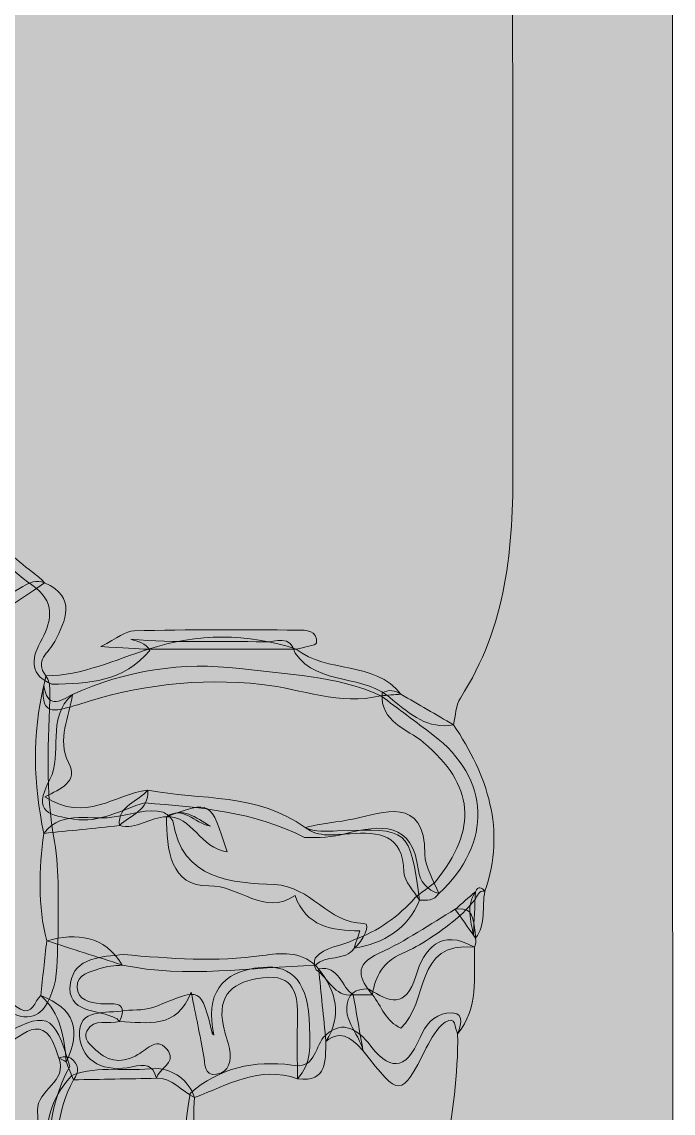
# Model space of a CAD drawing. Header units: inches. Extents: x -8 to 10100, y -1893 to 1161.
# Drawn here: x 820.1 to 853.5, y -3.2 to 52.8 of the extents above; entities that cross this region are included whole.
import ezdxf

# ---------------------------------------------------------------- set-up
doc = ezdxf.new("R2010")
doc.units = ezdxf.units.IN
doc.header["$MEASUREMENT"] = 0
doc.layers.add('Layer 10', color=7, linetype='Continuous')

# ---------------------------------------------------------------- blocks, each defined once
blk = doc.blocks.new('block 327')
at = {"layer": 'Layer 10', "true_color": 0xfefefe}
h = blk.add_hatch(color=7, dxfattribs=at)
h.dxf.hatch_style = 2
edge = h.paths.add_edge_path()
edge.add_spline(control_points=[(652.8, -36), (652.8, 48.375), (652.806, 132.75), (652.755, 217.124), (652.754, 218.733), (653.251, 218.91), (654.644, 218.909), (720.306, 218.876), (785.969, 218.874), (851.632, 218.916), (853.109, 218.917), (853.48, 218.61), (853.479, 217.089), (853.435, 133.351), (853.433, 49.613), (853.49, -34.125), (853.492, -35.858), (853.024, -36.04), (851.476, -36.039), (785.254, -35.994), (719.031, -36), (652.8, -36)], knot_values=[0, 0, 0, 0, 1, 1, 1, 2, 2, 2, 3, 3, 3, 4, 4, 4, 5, 5, 5, 6, 6, 6, 7, 7, 7, 7], degree=3, periodic=1)
at = {"layer": 'Layer 10', "true_color": 0x535458}
h = blk.add_hatch(color=251, dxfattribs=at)
h.dxf.hatch_style = 2
edge = h.paths.add_edge_path()
edge.add_spline(control_points=[(828.969, 142.065), (832.645, 143.263), (835.629, 145.735), (838.991, 147.512), (840.546, 148.334), (842.017, 149.405), (843.872, 148.33), (844.968, 146.305), (845.2, 144.086), (845.203, 141.852), (845.237, 109.701), (845.251, 77.55), (845.269, 45.4), (845.272, 40.281), (845.256, 35.162), (845.281, 30.044), (845.302, 25.849), (844.958, 21.753), (842.587, 18.094), (842.343, 17.718), (842.343, 17.184), (842.231, 16.723), (840.917, 16.462), (840.039, 17.271), (839.119, 17.98), (837.733, 19.369), (835.337, 18.673), (834.111, 20.39), (833.901, 21.377), (833.098, 20.952), (832.554, 20.971), (830.269, 21.048), (827.979, 20.885), (825.692, 21.113), (826.07, 20.994), (826.448, 20.918), (826.664, 20.539), (825.35, 18.919), (823.509, 18.825), (821.645, 18.798), (820.548, 19.259), (820.561, 20.029), (821.05, 20.94), (821.572, 21.912), (821.887, 22.875), (820.836, 23.732), (819.676, 24.612), (818.393, 25.412), (818.61, 27.18), (818.778, 41.244), (818.664, 55.304), (818.674, 69.364), (818.683, 80.865), (819.057, 92.364), (818.868, 103.865), (818.785, 108.894), (818.626, 113.922), (818.682, 118.95), (818.89, 123.463), (817.966, 128.085), (819.237, 132.481), (820.619, 137.266), (823.801, 141.115), (828.969, 142.065)], knot_values=[0, 0, 0, 0, 1, 1, 1, 2, 2, 2, 3, 3, 3, 4, 4, 4, 5, 5, 5, 6, 6, 6, 7, 7, 7, 8, 8, 8, 9, 9, 9, 10, 10, 10, 11, 11, 11, 12, 12, 12, 13, 13, 13, 14, 14, 14, 15, 15, 15, 16, 16, 16, 17, 17, 17, 18, 18, 18, 19, 19, 19, 20, 20, 20, 21, 21, 21, 21], degree=3, periodic=1)
at = {"layer": 'Layer 10', "true_color": 0x564f51}
h = blk.add_hatch(color=251, dxfattribs=at)
h.dxf.hatch_style = 2
edge = h.paths.add_edge_path()
edge.add_spline(control_points=[(821.279, 24.004), (815.827, 20.182), (809.745, 17.439), (804.084, 13.971), (801.254, 12.236), (798.47, 10.401), (795.395, 9.093), (790.496, 10.827), (786.367, 13.982), (781.868, 16.453), (781.245, 16.796), (781.798, 17.289), (781.89, 17.711), (782.059, 17.963), (782.261, 17.993), (782.496, 17.801), (785.168, 16.339), (787.839, 14.877), (790.511, 13.415), (791.402, 12.816), (791.999, 13.543), (792.664, 13.906), (797.921, 16.776), (803.03, 19.903), (808.242, 22.85), (809.528, 23.402), (810.93, 23.73), (811.964, 24.772), (813.694, 25.487), (814.304, 27.218), (815.373, 28.534), (815.905, 28.587), (816.276, 28.361), (816.504, 27.887), (817.108, 27.079), (817.967, 26.662), (818.887, 26.34), (819.423, 25.293), (820.493, 24.795), (821.279, 24.004)], knot_values=[0, 0, 0, 0, 1, 1, 1, 2, 2, 2, 3, 3, 3, 4, 4, 4, 5, 5, 5, 6, 6, 6, 7, 7, 7, 8, 8, 8, 9, 9, 9, 10, 10, 10, 11, 11, 11, 12, 12, 12, 13, 13, 13, 13], degree=3, periodic=1)
at = {"layer": 'Layer 10', "true_color": 0x252422}
h = blk.add_hatch(color=250, dxfattribs=at)
h.dxf.hatch_style = 2
edge = h.paths.add_edge_path()
edge.add_spline(control_points=[(813.594, -0.963), (812.969, -2.604), (811.342, -3.093), (810.048, -3.877), (805.851, -6.42), (801.547, -8.787), (797.339, -11.313), (796.533, -11.798), (795.789, -12.046), (794.894, -11.98), (794.783, -11.679), (794.803, -12.096), (794.765, -11.784), (793.923, -4.945), (793.431, 1.886), (795.353, 8.646), (795.367, 8.795), (795.381, 8.944), (795.396, 9.093), (797.299, 11.371), (800.159, 12.202), (802.558, 13.708), (808.284, 17.304), (814.326, 20.378), (820.153, 23.816), (820.494, 24.017), (820.864, 24.176), (821.279, 24.004), (822.944, 23.264), (822.348, 22.065), (821.797, 20.994), (821.497, 20.41), (820.728, 20.025), (821.347, 19.229), (821.48, 19.01), (821.546, 18.772), (821.548, 18.516), (821.493, 15.916), (821.273, 13.311), (821.789, 10.728), (822.058, 9.14), (821.943, 7.539), (821.97, 5.944), (821.904, 5.057), (821.984, 4.156), (821.757, 3.283), (821.482, 2.524), (821.186, 1.644), (820.206, 1.746), (819.136, 1.858), (818.946, 2.811), (818.803, 3.711), (818.694, 4.399), (818.786, 5.266), (817.898, 5.49), (817, 5.716), (816.505, 4.923), (815.845, 4.506), (814.716, 3.793), (815.123, 1.24), (812.814, 1.988), (812.717, 1.656), (812.881, 1.367), (812.97, 1.067), (813.172, 0.389), (813.696, -0.191), (813.594, -0.963)], knot_values=[0, 0, 0, 0, 1, 1, 1, 2, 2, 2, 3, 3, 3, 4, 4, 4, 5, 5, 5, 6, 6, 6, 7, 7, 7, 8, 8, 8, 9, 9, 9, 10, 10, 10, 11, 11, 11, 12, 12, 12, 13, 13, 13, 14, 14, 14, 15, 15, 15, 16, 16, 16, 17, 17, 17, 18, 18, 18, 19, 19, 19, 20, 20, 20, 21, 21, 21, 22, 22, 22, 22], degree=3, periodic=1)
at = {"layer": 'Layer 10', "true_color": 0xb15e53}
h = blk.add_hatch(color=25, dxfattribs=at)
h.dxf.hatch_style = 2
edge = h.paths.add_edge_path()
edge.add_spline(control_points=[(821.242, 18.755), (821.277, 18.913), (821.312, 19.07), (821.347, 19.229), (823.211, 19.243), (824.866, 20.06), (826.595, 20.593), (829.121, 21.435), (831.648, 21.421), (834.176, 20.603), (835.751, 19.335), (838.173, 20.029), (839.542, 18.287), (839.198, 18.262), (838.854, 18.237), (838.51, 18.212), (836.417, 17.682), (834.439, 18.57), (832.416, 18.791), (829.158, 19.146), (826.053, 18.753), (822.98, 17.751), (822.064, 17.502), (820.984, 16.977), (821.242, 18.755)], knot_values=[0, 0, 0, 0, 1, 1, 1, 2, 2, 2, 3, 3, 3, 4, 4, 4, 5, 5, 5, 6, 6, 6, 7, 7, 7, 8, 8, 8, 8], degree=3, periodic=1)
at = {"layer": 'Layer 10', "true_color": 0x4f5846}
h = blk.add_hatch(color=251, dxfattribs=at)
h.dxf.hatch_style = 2
edge = h.paths.add_edge_path()
edge.add_spline(control_points=[(834.176, 20.603), (831.649, 20.6), (829.122, 20.597), (826.595, 20.594), (825.968, 20.628), (825.341, 20.663), (824.154, 20.73), (825.021, 21.158), (825.438, 21.536), (825.862, 21.545), (828.654, 21.605), (831.447, 21.596), (834.239, 21.579), (834.673, 21.576), (835.28, 21.577), (835.213, 20.917), (835.199, 20.779), (834.539, 20.706), (834.176, 20.603)], knot_values=[0, 0, 0, 0, 1, 1, 1, 2, 2, 2, 3, 3, 3, 4, 4, 4, 5, 5, 5, 6, 6, 6, 6], degree=3, periodic=1)
at = {"layer": 'Layer 10', "true_color": 0xc5362c}
h = blk.add_hatch(color=22, dxfattribs=at)
h.dxf.hatch_style = 2
edge = h.paths.add_edge_path()
edge.add_spline(control_points=[(822.699, 18.27), (825.432, 19.52), (828.355, 19.961), (831.274, 19.604), (833.698, 19.306), (836.212, 19.246), (838.511, 18.212), (839.401, 17.543), (840.294, 16.877), (841.182, 16.204), (844.138, 13.964), (844.259, 10.656), (841.483, 8.058), (840.886, 8.237), (840.493, 8.709), (840.432, 9.247), (840.141, 11.794), (838.498, 11.584), (836.724, 11.141), (836.024, 10.967), (835.321, 10.901), (834.602, 10.941), (832.029, 12.267), (829.218, 12.495), (826.405, 12.712), (825.207, 12.379), (824.098, 11.658), (822.777, 11.881), (821.588, 12.081), (820.608, 12.168), (821.546, 13.922), (822.229, 15.198), (821.321, 17.058), (822.699, 18.27)], knot_values=[0, 0, 0, 0, 1, 1, 1, 2, 2, 2, 3, 3, 3, 4, 4, 4, 5, 5, 5, 6, 6, 6, 7, 7, 7, 8, 8, 8, 9, 9, 9, 10, 10, 10, 11, 11, 11, 11], degree=3, periodic=1)
at = {"layer": 'Layer 10', "true_color": 0xa93a34}
h = blk.add_hatch(color=15, dxfattribs=at)
h.dxf.hatch_style = 2
edge = h.paths.add_edge_path()
edge.add_spline(control_points=[(826.56, 13.373), (826.646, 12.312), (825.668, 12.098), (825.109, 11.55), (823.818, 11.415), (822.526, 11.28), (821.234, 11.146), (820.707, 13.683), (820.62, 16.22), (821.243, 18.755), (821.377, 17.541), (822.034, 17.894), (822.699, 18.269), (822.552, 17.113), (821.883, 16.002), (822.509, 14.78), (823.014, 13.794), (822.119, 13.445), (821.296, 13.024), (823.347, 11.665), (824.9, 13.166), (826.56, 13.373)], knot_values=[0, 0, 0, 0, 1, 1, 1, 2, 2, 2, 3, 3, 3, 4, 4, 4, 5, 5, 5, 6, 6, 6, 7, 7, 7, 7], degree=3, periodic=1)
at = {"layer": 'Layer 10', "true_color": 0xd26256}
h = blk.add_hatch(color=13, dxfattribs=at)
h.dxf.hatch_style = 2
edge = h.paths.add_edge_path()
edge.add_spline(control_points=[(838.075, 2.874), (837.748, 2.871), (837.421, 2.867), (837.094, 2.863), (836.097, 2.758), (835.832, 3.726), (835.195, 4.154), (835.085, 4.345), (835.074, 4.543), (835.147, 4.749), (835.654, 5.382), (836.479, 5.338), (837.122, 5.685), (838.362, 6.137), (839.406, 6.872), (840.273, 7.863), (840.614, 8.136), (840.981, 8.374), (841.307, 8.665), (843.511, 11.383), (843.284, 13.639), (840.698, 15.816), (839.861, 16.52), (838.475, 16.839), (838.57, 18.351), (838.909, 18.55), (839.23, 18.487), (839.542, 18.287), (840.439, 17.766), (841.335, 17.245), (842.231, 16.724), (843.982, 14.106), (844.938, 11.339), (843.843, 8.184), (843.511, 8.23), (843.467, 7.926), (843.319, 7.745), (843.019, 7.368), (842.691, 7.022), (842.325, 6.709), (841.464, 6.056), (840.59, 5.404), (839.599, 4.983), (838.624, 4.569), (838.231, 3.831), (838.075, 2.874)], knot_values=[0, 0, 0, 0, 1, 1, 1, 2, 2, 2, 3, 3, 3, 4, 4, 4, 5, 5, 5, 6, 6, 6, 7, 7, 7, 8, 8, 8, 9, 9, 9, 10, 10, 10, 11, 11, 11, 12, 12, 12, 13, 13, 13, 14, 14, 14, 15, 15, 15, 15], degree=3, periodic=1)
at = {"layer": 'Layer 10', "true_color": 0xe1dedf}
h = blk.add_hatch(color=254, dxfattribs=at)
h.dxf.hatch_style = 2
edge = h.paths.add_edge_path()
edge.add_spline(control_points=[(827.519, 12.002), (826.692, 11.976), (825.983, 11.326), (825.109, 11.551), (825.019, 12.615), (826.083, 12.761), (826.56, 13.373), (829.275, 12.84), (832.212, 13.233), (834.629, 11.448), (835.154, 11.182), (835.721, 11.261), (836.27, 11.28), (839.977, 11.408), (839.977, 11.414), (840.491, 7.722), (839.872, 6.227), (838.677, 5.516), (837.146, 5.262), (837.241, 5.559), (837.335, 5.856), (837.43, 6.152), (836.005, 6.17), (834.675, 6.363), (834.11, 7.96), (832.539, 6.872), (831.25, 8.497), (829.697, 8.457), (827.731, 8.406), (827.519, 10.342), (827.522, 11.998), (828.379, 12.601), (828.926, 11.678), (829.781, 11.521), (828.984, 11.966), (828.364, 12.536), (827.519, 12.002)], knot_values=[0, 0, 0, 0, 1, 1, 1, 2, 2, 2, 3, 3, 3, 4, 4, 4, 5, 5, 5, 6, 6, 6, 7, 7, 7, 8, 8, 8, 9, 9, 9, 10, 10, 10, 11, 11, 11, 12, 12, 12, 12], degree=3, periodic=1)
at = {"layer": 'Layer 10', "true_color": 0xbd3e31}
h = blk.add_hatch(color=15, dxfattribs=at)
h.dxf.hatch_style = 2
edge = h.paths.add_edge_path()
edge.add_spline(control_points=[(840.491, 7.722), (840.212, 8.201), (839.705, 8.675), (839.692, 9.16), (839.644, 11.128), (838.393, 11.233), (836.936, 11.133), (836.145, 11.078), (835.339, 10.921), (834.628, 11.448), (835.454, 11.67), (836.321, 11.721), (837.151, 11.898), (838.577, 12.201), (840.775, 13.13), (840.768, 10.073), (840.766, 9.402), (841.232, 8.731), (841.483, 8.058), (841.236, 7.699), (840.867, 7.7), (840.491, 7.722)], knot_values=[0, 0, 0, 0, 1, 1, 1, 2, 2, 2, 3, 3, 3, 4, 4, 4, 5, 5, 5, 6, 6, 6, 7, 7, 7, 7], degree=3, periodic=1)
at = {"layer": 'Layer 10', "true_color": 0xeeeded}
h = blk.add_hatch(color=7, dxfattribs=at)
h.dxf.hatch_style = 2
edge = h.paths.add_edge_path()
edge.add_spline(control_points=[(825.257, 4.396), (823.966, 4.811), (822.676, 5.225), (821.385, 5.639), (820.913, 7.463), (820.99, 9.302), (821.234, 11.146), (822.238, 12.448), (823.717, 11.725), (824.956, 12.02), (825.752, 12.105), (826.524, 12.441), (827.346, 12.242), (827.558, 12.145), (827.724, 11.992), (827.85, 11.797), (828.301, 8.702), (830.947, 8.626), (833.054, 8.525), (834.959, 8.433), (835.79, 6.54), (837.632, 6.529), (838.053, 6.527), (837.578, 5.621), (837.146, 5.262), (836.667, 4.557), (835.695, 4.957), (835.161, 4.376), (831.859, 4.3), (828.557, 3.685), (825.257, 4.396)], knot_values=[0, 0, 0, 0, 1, 1, 1, 2, 2, 2, 3, 3, 3, 4, 4, 4, 5, 5, 5, 6, 6, 6, 7, 7, 7, 8, 8, 8, 9, 9, 9, 10, 10, 10, 10], degree=3, periodic=1)
h = blk.add_hatch(color=7, dxfattribs=at)
h.dxf.hatch_style = 2
edge = h.paths.add_edge_path()
edge.add_spline(control_points=[(827.519, 12.002), (829.794, 12.841), (829.794, 12.841), (830.626, 10.21), (829.248, 10.371), (828.846, 12.072), (827.522, 11.998), (827.522, 11.998), (827.519, 12.002), (827.519, 12.002)], knot_values=[0, 0, 0, 0, 1, 1, 1, 2, 2, 2, 3, 3, 3, 3], degree=3, periodic=1)
at = {"layer": 'Layer 10', "true_color": 0xbd3e31}
h = blk.add_hatch(color=15, dxfattribs=at)
h.dxf.hatch_style = 2
edge = h.paths.add_edge_path()
edge.add_spline(control_points=[(843.358, 8.156), (843.503, 8.462), (843.67, 8.378), (843.843, 8.184), (843.665, 7.382), (843.942, 6.489), (843.359, 5.769), (843.359, 5.769), (843.256, 5.93), (843.256, 5.93), (843.118, 6.68), (842.871, 7.435), (843.358, 8.156)], knot_values=[0, 0, 0, 0, 1, 1, 1, 2, 2, 2, 3, 3, 3, 4, 4, 4, 4], degree=3, periodic=1)
at = {"layer": 'Layer 10', "true_color": 0xc5362c}
h = blk.add_hatch(color=22, dxfattribs=at)
h.dxf.hatch_style = 2
edge = h.paths.add_edge_path()
edge.add_spline(control_points=[(843.358, 8.156), (843.324, 7.413), (843.29, 6.67), (843.256, 5.928), (842.945, 6.37), (842.634, 6.811), (842.322, 7.252), (842.667, 7.554), (843.012, 7.855), (843.358, 8.156)], knot_values=[0, 0, 0, 0, 1, 1, 1, 2, 2, 2, 3, 3, 3, 3], degree=3, periodic=1)
at = {"layer": 'Layer 10', "true_color": 0xbd3e31}
h = blk.add_hatch(color=15, dxfattribs=at)
h.dxf.hatch_style = 2
edge = h.paths.add_edge_path()
edge.add_spline(control_points=[(838.075, 2.874), (837.41, 3.709), (837.071, 4.385), (838.425, 5.002), (839.784, 5.62), (841.028, 6.492), (842.322, 7.253), (843.315, 7.437), (843.226, 6.668), (843.35, 6.086), (843.353, 5.981), (843.356, 5.875), (843.359, 5.769), (843.398, 5.609), (843.38, 5.456), (843.307, 5.31), (840.16, 5.662), (841.008, 2.411), (839.528, 1.165), (838.778, 1.472), (838.547, 2.283), (838.075, 2.874)], knot_values=[0, 0, 0, 0, 1, 1, 1, 2, 2, 2, 3, 3, 3, 4, 4, 4, 5, 5, 5, 6, 6, 6, 7, 7, 7, 7], degree=3, periodic=1)
at = {"layer": 'Layer 10', "true_color": 0x595755}
h = blk.add_hatch(color=251, dxfattribs=at)
h.dxf.hatch_style = 2
edge = h.paths.add_edge_path()
edge.add_spline(control_points=[(813.594, -0.963), (812.306, 0.292), (811.634, 1.68), (812.547, 3.453), (813.55, 3.46), (812.771, 2.178), (813.835, 2.176), (814.231, 3.359), (814.83, 4.527), (815.849, 5.446), (816.605, 6.126), (817.436, 6.672), (818.401, 6.301), (819.337, 5.94), (819.379, 4.95), (819.397, 4.043), (819.41, 3.344), (819.25, 2.524), (820.034, 2.125), (820.672, 1.8), (820.756, 2.544), (821.078, 2.826), (822.801, 2.188), (823.184, 1.036), (822.384, -0.571), (822.256, -0.507), (822.128, -0.441), (822, -0.374), (821.277, 2.345), (820.006, 0.614), (818.875, 0.012), (817.959, 0.54), (817.551, -0.475), (816.87, -0.67), (816.662, -0.73), (816.307, -0.683), (816.232, -1.034), (816.545, -1.078), (816.81, -1.205), (816.996, -1.471), (816.496, -2.121), (815.745, -1.856), (815.105, -1.989), (814.357, -2.007), (814.11, -1.287), (813.594, -0.963)], knot_values=[0, 0, 0, 0, 1, 1, 1, 2, 2, 2, 3, 3, 3, 4, 4, 4, 5, 5, 5, 6, 6, 6, 7, 7, 7, 8, 8, 8, 9, 9, 9, 10, 10, 10, 11, 11, 11, 12, 12, 12, 13, 13, 13, 14, 14, 14, 15, 15, 15, 15], degree=3, periodic=1)
at = {"layer": 'Layer 10', "true_color": 0xc85b50}
h = blk.add_hatch(color=13, dxfattribs=at)
h.dxf.hatch_style = 2
edge = h.paths.add_edge_path()
edge.add_spline(control_points=[(842.447, 0.86), (842.291, 1.139), (842.371, 1.836), (841.802, 1.456), (841.376, 1.172), (841.087, 0.626), (840.839, 0.144), (839.52, -2.425), (839.497, -2.433), (837.593, 0.016), (837.385, 0.952), (836.365, 1.696), (836.929, 2.815), (837.187, 3.111), (837.52, 3.2), (837.897, 3.162), (838.94, 2.492), (839.782, 2.138), (840.298, 3.83), (840.721, 5.216), (841.572, 6.313), (843.307, 5.31), (843.292, 3.774), (843.514, 2.193), (842.447, 0.86)], knot_values=[0, 0, 0, 0, 1, 1, 1, 2, 2, 2, 3, 3, 3, 4, 4, 4, 5, 5, 5, 6, 6, 6, 7, 7, 7, 8, 8, 8, 8], degree=3, periodic=1)
at = {"layer": 'Layer 10', "true_color": 0xd76760}
h = blk.add_hatch(color=13, dxfattribs=at)
h.dxf.hatch_style = 2
edge = h.paths.add_edge_path()
edge.add_spline(control_points=[(825.257, 4.396), (824.871, 4.341), (824.461, 4.348), (824.103, 4.215), (823.617, 4.034), (822.912, 3.939), (822.946, 3.253), (822.978, 2.592), (823.585, 2.47), (824.157, 2.406), (824.687, 2.346), (825.61, 2.666), (825.123, 1.504), (824.561, 1.324), (823.797, 1.719), (823.439, 1.011), (823.226, 0.591), (823.637, 0.295), (823.908, 0.029), (824.554, -0.604), (825.293, -0.644), (826.052, -0.202), (826.568, 0.097), (827.097, 0.778), (827.623, -0.031), (828.011, -0.628), (827.13, -0.906), (827.01, -1.416), (825.59, -1.441), (824.171, -1.467), (822.751, -1.493), (822.629, -1.185), (822.505, -0.877), (822.383, -0.57), (822.286, 0.691), (822.11, 1.923), (821.079, 2.826), (821.181, 3.763), (821.283, 4.701), (821.385, 5.638), (822.942, 6.052), (824.325, 5.927), (825.257, 4.396)], knot_values=[0, 0, 0, 0, 1, 1, 1, 2, 2, 2, 3, 3, 3, 4, 4, 4, 5, 5, 5, 6, 6, 6, 7, 7, 7, 8, 8, 8, 9, 9, 9, 10, 10, 10, 11, 11, 11, 12, 12, 12, 13, 13, 13, 14, 14, 14, 14], degree=3, periodic=1)
at = {"layer": 'Layer 10', "true_color": 0xd26256}
h = blk.add_hatch(color=13, dxfattribs=at)
h.dxf.hatch_style = 2
edge = h.paths.add_edge_path()
edge.add_spline(control_points=[(834.232, -1.442), (834.232, -0.412), (834.217, 0.619), (834.237, 1.649), (834.261, 2.885), (834.086, 3.942), (832.456, 3.745), (830.992, 3.568), (830.086, 2.905), (830.439, 1.251), (830.522, 0.866), (830.668, 0.494), (830.752, 0.109), (830.885, -0.505), (830.722, -1.105), (830.085, -1.207), (829.414, -1.314), (829.506, -0.652), (829.424, -0.205), (829.24, 0.797), (829.029, 1.795), (828.788, 3), (828.056, 1.085), (826.541, 1.434), (825.123, 1.504), (825.063, 1.557), (825.009, 1.623), (824.941, 1.66), (824.051, 2.153), (822.347, 1.873), (822.601, 3.478), (822.81, 4.799), (824.203, 4.819), (825.326, 4.931), (827.699, 4.73), (830.066, 4.543), (832.45, 4.886), (833.374, 5.018), (834.365, 5.111), (835.161, 4.376), (835.213, 4.314), (835.267, 4.253), (835.322, 4.193), (836.241, 3.034), (836.527, 1.812), (835.697, 0.477), (835.646, -0.497), (835.813, -1.637), (834.232, -1.442)], knot_values=[0, 0, 0, 0, 1, 1, 1, 2, 2, 2, 3, 3, 3, 4, 4, 4, 5, 5, 5, 6, 6, 6, 7, 7, 7, 8, 8, 8, 9, 9, 9, 10, 10, 10, 11, 11, 11, 12, 12, 12, 13, 13, 13, 14, 14, 14, 15, 15, 15, 16, 16, 16, 16], degree=3, periodic=1)
at = {"layer": 'Layer 10', "true_color": 0xc7392d}
h = blk.add_hatch(color=22, dxfattribs=at)
h.dxf.hatch_style = 2
edge = h.paths.add_edge_path()
edge.add_spline(control_points=[(828.959, -2.396), (828.289, -2.109), (827.846, -1.372), (827.01, -1.416), (826.841, -0.695), (826.401, -0.688), (825.764, -0.825), (824.421, -1.113), (823.186, -0.64), (823.072, 0.747), (822.948, 2.255), (824.448, 1.868), (825.379, 2.063), (825.933, 2.095), (826.5, 2.065), (827.022, 2.286), (829.296, 3.247), (829.294, 3.252), (829.884, 0.835), (829.869, 1.155), (829.958, 0.734), (829.942, 0.809), (829.522, 2.862), (830.277, 4.082), (832.396, 4.277), (834.03, 4.427), (834.804, 3.452), (834.853, 1.258), (834.874, 0.317), (834.98, -0.668), (834.232, -1.442), (832.29, -0.742), (830.661, -1.77), (828.959, -2.396)], knot_values=[0, 0, 0, 0, 1, 1, 1, 2, 2, 2, 3, 3, 3, 4, 4, 4, 5, 5, 5, 6, 6, 6, 7, 7, 7, 8, 8, 8, 9, 9, 9, 10, 10, 10, 11, 11, 11, 11], degree=3, periodic=1)
at = {"layer": 'Layer 10', "true_color": 0xad4837}
h = blk.add_hatch(color=15, dxfattribs=at)
h.dxf.hatch_style = 2
edge = h.paths.add_edge_path()
edge.add_spline(control_points=[(835.697, 0.477), (835.572, 1.716), (835.447, 2.955), (835.322, 4.193), (836.4, 4.399), (836.464, 3.254), (837.095, 2.864), (837.261, 1.914), (837.427, 0.965), (837.593, 0.015), (837.055, 0.555), (836.53, 1.147), (835.697, 0.477)], knot_values=[0, 0, 0, 0, 1, 1, 1, 2, 2, 2, 3, 3, 3, 4, 4, 4, 4], degree=3, periodic=1)
at = {"layer": 'Layer 10', "true_color": 0x262422}
h = blk.add_hatch(color=250, dxfattribs=at)
h.dxf.hatch_style = 2
edge = h.paths.add_edge_path()
edge.add_spline(control_points=[(821.251, -14.826), (820.795, -15.162), (820.769, -15.698), (820.865, -16.129), (821.551, -19.229), (819.746, -20.522), (817.312, -21.865), (810.499, -25.624), (803.848, -29.676), (797.093, -33.542), (796.462, -33.904), (795.807, -34.78), (794.841, -34.16), (793.807, -32.286), (794.324, -30.245), (794.292, -28.288), (794.21, -23.371), (793.722, -18.412), (795.266, -13.599), (796.552, -11.605), (798.771, -10.84), (800.678, -9.765), (805.41, -7.097), (810.099, -4.356), (814.816, -1.666), (815.419, -1.403), (816.108, -1.386), (816.678, -1.022), (817.419, -0.529), (818.025, 0.137), (818.778, 0.615), (821.406, 2.109), (821.758, 1.977), (822.565, -0.803), (821.33, -3.043), (821.395, -5.377), (821.689, -7.864), (821.959, -10.157), (821.81, -12.53), (821.251, -14.826)], knot_values=[0, 0, 0, 0, 1, 1, 1, 2, 2, 2, 3, 3, 3, 4, 4, 4, 5, 5, 5, 6, 6, 6, 7, 7, 7, 8, 8, 8, 9, 9, 9, 10, 10, 10, 11, 11, 11, 12, 12, 12, 13, 13, 13, 13], degree=3, periodic=1)
at = {"layer": 'Layer 10', "true_color": 0xc7392d}
h = blk.add_hatch(color=22, dxfattribs=at)
h.dxf.hatch_style = 2
edge = h.paths.add_edge_path()
edge.add_spline(control_points=[(842.447, 0.86), (842.509, -3.31), (841.232, -7.315), (840.933, -11.44), (840.739, -12.782), (840.314, -13.604), (838.671, -12.938), (836.971, -12.249), (836.133, -14.297), (834.654, -14.448), (833.353, -15.169), (832.23, -16.23), (830.707, -16.528), (830.271, -16.552), (829.833, -16.595), (829.417, -16.406), (827.986, -15.764), (826.894, -14.463), (825.216, -14.288), (824.815, -14.246), (824.487, -13.924), (824.472, -13.476), (824.454, -12.894), (824.887, -12.642), (825.371, -12.544), (826.542, -12.309), (827.749, -12.606), (828.721, -12.383), (828.642, -8.965), (828.137, -5.589), (828.729, -2.19), (830.239, -0.867), (832.012, -0.49), (833.954, -0.737), (835.109, -0.97), (835.128, 0.087), (835.554, 0.685), (836.441, 1.578), (837.175, 1.208), (837.86, 0.414), (838.903, -1.025), (839.776, -1.106), (840.517, 0.686), (840.763, 1.279), (841.223, 1.837), (841.882, 1.93), (842.832, 2.065), (842.648, 1.428), (842.447, 0.86)], knot_values=[0, 0, 0, 0, 1, 1, 1, 2, 2, 2, 3, 3, 3, 4, 4, 4, 5, 5, 5, 6, 6, 6, 7, 7, 7, 8, 8, 8, 9, 9, 9, 10, 10, 10, 11, 11, 11, 12, 12, 12, 13, 13, 13, 14, 14, 14, 15, 15, 15, 16, 16, 16, 16], degree=3, periodic=1)
at = {"layer": 'Layer 10', "true_color": 0xc1463e}
h = blk.add_hatch(color=15, dxfattribs=at)
h.dxf.hatch_style = 2
edge = h.paths.add_edge_path()
edge.add_spline(control_points=[(822.752, -1.493), (821.06, -4.709), (822.385, -8.155), (821.994, -11.472), (821.702, -13.956), (822.869, -15.245), (825.327, -15.523), (825.748, -15.571), (826.127, -15.992), (826.525, -16.24), (824.604, -16.375), (822.978, -15.412), (821.251, -14.825), (821.143, -10.907), (821.057, -6.988), (820.913, -3.071), (820.872, -1.974), (822.492, -1.61), (821.999, -0.373), (822.208, -0.293), (822.416, -0.294), (822.623, -0.376), (823.005, -0.709), (823.098, -1.076), (822.752, -1.493)], knot_values=[0, 0, 0, 0, 1, 1, 1, 2, 2, 2, 3, 3, 3, 4, 4, 4, 5, 5, 5, 6, 6, 6, 7, 7, 7, 8, 8, 8, 8], degree=3, periodic=1)
at = {"layer": 'Layer 10', "true_color": 0xc7392d}
h = blk.add_hatch(color=22, dxfattribs=at)
h.dxf.hatch_style = 2
edge = h.paths.add_edge_path()
edge.add_spline(control_points=[(828.959, -2.396), (828.702, -5.264), (830.03, -8.171), (828.855, -11.724), (828.829, -11.57), (829.307, -11.46), (829.662, -11.545), (830.15, -11.66), (830.675, -11.848), (830.627, -12.408), (830.571, -13.063), (829.935, -12.938), (829.488, -12.944), (827.963, -12.964), (826.437, -12.952), (824.85, -13.273), (826.735, -13.932), (828.557, -14.462), (829.482, -16.362), (829.372, -16.417), (829.263, -16.472), (829.154, -16.528), (828.438, -16.485), (827.692, -16.754), (827.014, -16.32), (826.851, -16.293), (826.688, -16.267), (826.525, -16.24), (825.777, -15.987), (825.004, -15.821), (824.249, -15.596), (821.92, -14.9), (821.294, -14.121), (821.562, -11.68), (821.821, -9.324), (821.365, -7.015), (821.365, -4.679), (821.366, -3.309), (821.783, -2.228), (822.673, -1.263), (824.064, -0.737), (825.53, -1.09), (826.951, -0.893), (827.917, -0.996), (828.62, -1.454), (828.959, -2.396)], knot_values=[0, 0, 0, 0, 1, 1, 1, 2, 2, 2, 3, 3, 3, 4, 4, 4, 5, 5, 5, 6, 6, 6, 7, 7, 7, 8, 8, 8, 9, 9, 9, 10, 10, 10, 11, 11, 11, 12, 12, 12, 13, 13, 13, 14, 14, 14, 15, 15, 15, 15], degree=3, periodic=1)
at = {"layer": 'Layer 10', "lineweight": 0}
for points, knots in [([(652.8, -36), (652.8, 48.375), (652.806, 132.75), (652.755, 217.124), (652.754, 218.733), (653.251, 218.91), (654.644, 218.909), (720.306, 218.876), (785.969, 218.874), (851.632, 218.916), (853.109, 218.917), (853.48, 218.61), (853.479, 217.089), (853.435, 133.351), (853.433, 49.613), (853.49, -34.125), (853.492, -35.858), (853.024, -36.04), (851.476, -36.039), (785.254, -35.994), (719.031, -36), (652.8, -36)], [0, 0, 0, 0, 1, 1, 1, 2, 2, 2, 3, 3, 3, 4, 4, 4, 5, 5, 5, 6, 6, 6, 7, 7, 7, 7]), ([(828.969, 142.065), (832.645, 143.263), (835.629, 145.735), (838.991, 147.512), (840.546, 148.334), (842.017, 149.405), (843.872, 148.33), (844.968, 146.305), (845.2, 144.086), (845.203, 141.852), (845.237, 109.701), (845.251, 77.55), (845.269, 45.4), (845.272, 40.281), (845.256, 35.162), (845.281, 30.044), (845.302, 25.849), (844.958, 21.753), (842.587, 18.094), (842.343, 17.718), (842.343, 17.184), (842.231, 16.723), (840.917, 16.462), (840.039, 17.271), (839.119, 17.98), (837.733, 19.369), (835.337, 18.673), (834.111, 20.39), (833.901, 21.377), (833.098, 20.952), (832.554, 20.971), (830.269, 21.048), (827.979, 20.885), (825.692, 21.113), (826.07, 20.994), (826.448, 20.918), (826.664, 20.539), (825.35, 18.919), (823.509, 18.825), (821.645, 18.798), (820.548, 19.259), (820.561, 20.029), (821.05, 20.94), (821.572, 21.912), (821.887, 22.875), (820.836, 23.732), (819.676, 24.612), (818.393, 25.412), (818.61, 27.18), (818.778, 41.244), (818.664, 55.304), (818.674, 69.364), (818.683, 80.865), (819.057, 92.364), (818.868, 103.865), (818.785, 108.894), (818.626, 113.922), (818.682, 118.95), (818.89, 123.463), (817.966, 128.085), (819.237, 132.481), (820.619, 137.266), (823.801, 141.115), (828.969, 142.065)], [0, 0, 0, 0, 1, 1, 1, 2, 2, 2, 3, 3, 3, 4, 4, 4, 5, 5, 5, 6, 6, 6, 7, 7, 7, 8, 8, 8, 9, 9, 9, 10, 10, 10, 11, 11, 11, 12, 12, 12, 13, 13, 13, 14, 14, 14, 15, 15, 15, 16, 16, 16, 17, 17, 17, 18, 18, 18, 19, 19, 19, 20, 20, 20, 21, 21, 21, 21]), ([(821.279, 24.004), (815.827, 20.182), (809.745, 17.439), (804.084, 13.971), (801.254, 12.236), (798.47, 10.401), (795.395, 9.093), (790.496, 10.827), (786.367, 13.982), (781.868, 16.453), (781.245, 16.796), (781.798, 17.289), (781.89, 17.711), (782.059, 17.963), (782.261, 17.993), (782.496, 17.801), (785.168, 16.339), (787.839, 14.877), (790.511, 13.415), (791.402, 12.816), (791.999, 13.543), (792.664, 13.906), (797.921, 16.776), (803.03, 19.903), (808.242, 22.85), (809.528, 23.402), (810.93, 23.73), (811.964, 24.772), (813.694, 25.487), (814.304, 27.218), (815.373, 28.534), (815.905, 28.587), (816.276, 28.361), (816.504, 27.887), (817.108, 27.079), (817.967, 26.662), (818.887, 26.34), (819.423, 25.293), (820.493, 24.795), (821.279, 24.004)], [0, 0, 0, 0, 1, 1, 1, 2, 2, 2, 3, 3, 3, 4, 4, 4, 5, 5, 5, 6, 6, 6, 7, 7, 7, 8, 8, 8, 9, 9, 9, 10, 10, 10, 11, 11, 11, 12, 12, 12, 13, 13, 13, 13]), ([(813.594, -0.963), (812.969, -2.604), (811.342, -3.093), (810.048, -3.877), (805.851, -6.42), (801.547, -8.787), (797.339, -11.313), (796.533, -11.798), (795.789, -12.046), (794.894, -11.98), (794.783, -11.679), (794.803, -12.096), (794.765, -11.784), (793.923, -4.945), (793.431, 1.886), (795.353, 8.646), (795.367, 8.795), (795.381, 8.944), (795.396, 9.093), (797.299, 11.371), (800.159, 12.202), (802.558, 13.708), (808.284, 17.304), (814.326, 20.378), (820.153, 23.816), (820.494, 24.017), (820.864, 24.176), (821.279, 24.004), (822.944, 23.264), (822.348, 22.065), (821.797, 20.994), (821.497, 20.41), (820.728, 20.025), (821.347, 19.229), (821.48, 19.01), (821.546, 18.772), (821.548, 18.516), (821.493, 15.916), (821.273, 13.311), (821.789, 10.728), (822.058, 9.14), (821.943, 7.539), (821.97, 5.944), (821.904, 5.057), (821.984, 4.156), (821.757, 3.283), (821.482, 2.524), (821.186, 1.644), (820.206, 1.746), (819.136, 1.858), (818.946, 2.811), (818.803, 3.711), (818.694, 4.399), (818.786, 5.266), (817.898, 5.49), (817, 5.716), (816.505, 4.923), (815.845, 4.506), (814.716, 3.793), (815.123, 1.24), (812.814, 1.988), (812.717, 1.656), (812.881, 1.367), (812.97, 1.067), (813.172, 0.389), (813.696, -0.191), (813.594, -0.963)], [0, 0, 0, 0, 1, 1, 1, 2, 2, 2, 3, 3, 3, 4, 4, 4, 5, 5, 5, 6, 6, 6, 7, 7, 7, 8, 8, 8, 9, 9, 9, 10, 10, 10, 11, 11, 11, 12, 12, 12, 13, 13, 13, 14, 14, 14, 15, 15, 15, 16, 16, 16, 17, 17, 17, 18, 18, 18, 19, 19, 19, 20, 20, 20, 21, 21, 21, 22, 22, 22, 22]), ([(821.242, 18.755), (821.277, 18.913), (821.312, 19.07), (821.347, 19.229), (823.211, 19.243), (824.866, 20.06), (826.595, 20.593), (829.121, 21.435), (831.648, 21.421), (834.176, 20.603), (835.751, 19.335), (838.173, 20.029), (839.542, 18.287), (839.198, 18.262), (838.854, 18.237), (838.51, 18.212), (836.417, 17.682), (834.439, 18.57), (832.416, 18.791), (829.158, 19.146), (826.053, 18.753), (822.98, 17.751), (822.064, 17.502), (820.984, 16.977), (821.242, 18.755)], [0, 0, 0, 0, 1, 1, 1, 2, 2, 2, 3, 3, 3, 4, 4, 4, 5, 5, 5, 6, 6, 6, 7, 7, 7, 8, 8, 8, 8]), ([(834.176, 20.603), (831.649, 20.6), (829.122, 20.597), (826.595, 20.594), (825.968, 20.628), (825.341, 20.663), (824.154, 20.73), (825.021, 21.158), (825.438, 21.536), (825.862, 21.545), (828.654, 21.605), (831.447, 21.596), (834.239, 21.579), (834.673, 21.576), (835.28, 21.577), (835.213, 20.917), (835.199, 20.779), (834.539, 20.706), (834.176, 20.603)], [0, 0, 0, 0, 1, 1, 1, 2, 2, 2, 3, 3, 3, 4, 4, 4, 5, 5, 5, 6, 6, 6, 6]), ([(822.699, 18.27), (825.432, 19.52), (828.355, 19.961), (831.274, 19.604), (833.698, 19.306), (836.212, 19.246), (838.511, 18.212), (839.401, 17.543), (840.294, 16.877), (841.182, 16.204), (844.138, 13.964), (844.259, 10.656), (841.483, 8.058), (840.886, 8.237), (840.493, 8.709), (840.432, 9.247), (840.141, 11.794), (838.498, 11.584), (836.724, 11.141), (836.024, 10.967), (835.321, 10.901), (834.602, 10.941), (832.029, 12.267), (829.218, 12.495), (826.405, 12.712), (825.207, 12.379), (824.098, 11.658), (822.777, 11.881), (821.588, 12.081), (820.608, 12.168), (821.546, 13.922), (822.229, 15.198), (821.321, 17.058), (822.699, 18.27)], [0, 0, 0, 0, 1, 1, 1, 2, 2, 2, 3, 3, 3, 4, 4, 4, 5, 5, 5, 6, 6, 6, 7, 7, 7, 8, 8, 8, 9, 9, 9, 10, 10, 10, 11, 11, 11, 11]), ([(826.56, 13.373), (826.646, 12.312), (825.668, 12.098), (825.109, 11.55), (823.818, 11.415), (822.526, 11.28), (821.234, 11.146), (820.707, 13.683), (820.62, 16.22), (821.243, 18.755), (821.377, 17.541), (822.034, 17.894), (822.699, 18.269), (822.552, 17.113), (821.883, 16.002), (822.509, 14.78), (823.014, 13.794), (822.119, 13.445), (821.296, 13.024), (823.347, 11.665), (824.9, 13.166), (826.56, 13.373)], [0, 0, 0, 0, 1, 1, 1, 2, 2, 2, 3, 3, 3, 4, 4, 4, 5, 5, 5, 6, 6, 6, 7, 7, 7, 7]), ([(838.075, 2.874), (837.748, 2.871), (837.421, 2.867), (837.094, 2.863), (836.097, 2.758), (835.832, 3.726), (835.195, 4.154), (835.085, 4.345), (835.074, 4.543), (835.147, 4.749), (835.654, 5.382), (836.479, 5.338), (837.122, 5.685), (838.362, 6.137), (839.406, 6.872), (840.273, 7.863), (840.614, 8.136), (840.981, 8.374), (841.307, 8.665), (843.511, 11.383), (843.284, 13.639), (840.698, 15.816), (839.861, 16.52), (838.475, 16.839), (838.57, 18.351), (838.909, 18.55), (839.23, 18.487), (839.542, 18.287), (840.439, 17.766), (841.335, 17.245), (842.231, 16.724), (843.982, 14.106), (844.938, 11.339), (843.843, 8.184), (843.511, 8.23), (843.467, 7.926), (843.319, 7.745), (843.019, 7.368), (842.691, 7.022), (842.325, 6.709), (841.464, 6.056), (840.59, 5.404), (839.599, 4.983), (838.624, 4.569), (838.231, 3.831), (838.075, 2.874)], [0, 0, 0, 0, 1, 1, 1, 2, 2, 2, 3, 3, 3, 4, 4, 4, 5, 5, 5, 6, 6, 6, 7, 7, 7, 8, 8, 8, 9, 9, 9, 10, 10, 10, 11, 11, 11, 12, 12, 12, 13, 13, 13, 14, 14, 14, 15, 15, 15, 15]), ([(827.519, 12.002), (826.692, 11.976), (825.983, 11.326), (825.109, 11.551), (825.019, 12.615), (826.083, 12.761), (826.56, 13.373), (829.275, 12.84), (832.212, 13.233), (834.629, 11.448), (835.154, 11.182), (835.721, 11.261), (836.27, 11.28), (839.977, 11.408), (839.977, 11.414), (840.491, 7.722), (839.872, 6.227), (838.677, 5.516), (837.146, 5.262), (837.241, 5.559), (837.335, 5.856), (837.43, 6.152), (836.005, 6.17), (834.675, 6.363), (834.11, 7.96), (832.539, 6.872), (831.25, 8.497), (829.697, 8.457), (827.731, 8.406), (827.519, 10.342), (827.522, 11.998), (828.379, 12.601), (828.926, 11.678), (829.781, 11.521), (828.984, 11.966), (828.364, 12.536), (827.519, 12.002)], [0, 0, 0, 0, 1, 1, 1, 2, 2, 2, 3, 3, 3, 4, 4, 4, 5, 5, 5, 6, 6, 6, 7, 7, 7, 8, 8, 8, 9, 9, 9, 10, 10, 10, 11, 11, 11, 12, 12, 12, 12]), ([(840.491, 7.722), (840.212, 8.201), (839.705, 8.675), (839.692, 9.16), (839.644, 11.128), (838.393, 11.233), (836.936, 11.133), (836.145, 11.078), (835.339, 10.921), (834.628, 11.448), (835.454, 11.67), (836.321, 11.721), (837.151, 11.898), (838.577, 12.201), (840.775, 13.13), (840.768, 10.073), (840.766, 9.402), (841.232, 8.731), (841.483, 8.058), (841.236, 7.699), (840.867, 7.7), (840.491, 7.722)], [0, 0, 0, 0, 1, 1, 1, 2, 2, 2, 3, 3, 3, 4, 4, 4, 5, 5, 5, 6, 6, 6, 7, 7, 7, 7]), ([(825.257, 4.396), (823.966, 4.811), (822.676, 5.225), (821.385, 5.639), (820.913, 7.463), (820.99, 9.302), (821.234, 11.146), (822.238, 12.448), (823.717, 11.725), (824.956, 12.02), (825.752, 12.105), (826.524, 12.441), (827.346, 12.242), (827.558, 12.145), (827.724, 11.992), (827.85, 11.797), (828.301, 8.702), (830.947, 8.626), (833.054, 8.525), (834.959, 8.433), (835.79, 6.54), (837.632, 6.529), (838.053, 6.527), (837.578, 5.621), (837.146, 5.262), (836.667, 4.557), (835.695, 4.957), (835.161, 4.376), (831.859, 4.3), (828.557, 3.685), (825.257, 4.396)], [0, 0, 0, 0, 1, 1, 1, 2, 2, 2, 3, 3, 3, 4, 4, 4, 5, 5, 5, 6, 6, 6, 7, 7, 7, 8, 8, 8, 9, 9, 9, 10, 10, 10, 10]), ([(827.519, 12.002), (829.794, 12.841), (829.794, 12.841), (830.626, 10.21), (829.248, 10.371), (828.846, 12.072), (827.522, 11.998), (827.522, 11.998), (827.519, 12.002), (827.519, 12.002)], [0, 0, 0, 0, 1, 1, 1, 2, 2, 2, 3, 3, 3, 3]), ([(843.358, 8.156), (843.503, 8.462), (843.67, 8.378), (843.843, 8.184), (843.665, 7.382), (843.942, 6.489), (843.359, 5.769), (843.359, 5.769), (843.256, 5.93), (843.256, 5.93), (843.118, 6.68), (842.871, 7.435), (843.358, 8.156)], [0, 0, 0, 0, 1, 1, 1, 2, 2, 2, 3, 3, 3, 4, 4, 4, 4]), ([(843.358, 8.156), (843.324, 7.413), (843.29, 6.67), (843.256, 5.928), (842.945, 6.37), (842.634, 6.811), (842.322, 7.252), (842.667, 7.554), (843.012, 7.855), (843.358, 8.156)], [0, 0, 0, 0, 1, 1, 1, 2, 2, 2, 3, 3, 3, 3]), ([(838.075, 2.874), (837.41, 3.709), (837.071, 4.385), (838.425, 5.002), (839.784, 5.62), (841.028, 6.492), (842.322, 7.253), (843.315, 7.437), (843.226, 6.668), (843.35, 6.086), (843.353, 5.981), (843.356, 5.875), (843.359, 5.769), (843.398, 5.609), (843.38, 5.456), (843.307, 5.31), (840.16, 5.662), (841.008, 2.411), (839.528, 1.165), (838.778, 1.472), (838.547, 2.283), (838.075, 2.874)], [0, 0, 0, 0, 1, 1, 1, 2, 2, 2, 3, 3, 3, 4, 4, 4, 5, 5, 5, 6, 6, 6, 7, 7, 7, 7]), ([(813.594, -0.963), (812.306, 0.292), (811.634, 1.68), (812.547, 3.453), (813.55, 3.46), (812.771, 2.178), (813.835, 2.176), (814.231, 3.359), (814.83, 4.527), (815.849, 5.446), (816.605, 6.126), (817.436, 6.672), (818.401, 6.301), (819.337, 5.94), (819.379, 4.95), (819.397, 4.043), (819.41, 3.344), (819.25, 2.524), (820.034, 2.125), (820.672, 1.8), (820.756, 2.544), (821.078, 2.826), (822.801, 2.188), (823.184, 1.036), (822.384, -0.571), (822.256, -0.507), (822.128, -0.441), (822, -0.374), (821.277, 2.345), (820.006, 0.614), (818.875, 0.012), (817.959, 0.54), (817.551, -0.475), (816.87, -0.67), (816.662, -0.73), (816.307, -0.683), (816.232, -1.034), (816.545, -1.078), (816.81, -1.205), (816.996, -1.471), (816.496, -2.121), (815.745, -1.856), (815.105, -1.989), (814.357, -2.007), (814.11, -1.287), (813.594, -0.963)], [0, 0, 0, 0, 1, 1, 1, 2, 2, 2, 3, 3, 3, 4, 4, 4, 5, 5, 5, 6, 6, 6, 7, 7, 7, 8, 8, 8, 9, 9, 9, 10, 10, 10, 11, 11, 11, 12, 12, 12, 13, 13, 13, 14, 14, 14, 15, 15, 15, 15]), ([(842.447, 0.86), (842.291, 1.139), (842.371, 1.836), (841.802, 1.456), (841.376, 1.172), (841.087, 0.626), (840.839, 0.144), (839.52, -2.425), (839.497, -2.433), (837.593, 0.016), (837.385, 0.952), (836.365, 1.696), (836.929, 2.815), (837.187, 3.111), (837.52, 3.2), (837.897, 3.162), (838.94, 2.492), (839.782, 2.138), (840.298, 3.83), (840.721, 5.216), (841.572, 6.313), (843.307, 5.31), (843.292, 3.774), (843.514, 2.193), (842.447, 0.86)], [0, 0, 0, 0, 1, 1, 1, 2, 2, 2, 3, 3, 3, 4, 4, 4, 5, 5, 5, 6, 6, 6, 7, 7, 7, 8, 8, 8, 8]), ([(825.257, 4.396), (824.871, 4.341), (824.461, 4.348), (824.103, 4.215), (823.617, 4.034), (822.912, 3.939), (822.946, 3.253), (822.978, 2.592), (823.585, 2.47), (824.157, 2.406), (824.687, 2.346), (825.61, 2.666), (825.123, 1.504), (824.561, 1.324), (823.797, 1.719), (823.439, 1.011), (823.226, 0.591), (823.637, 0.295), (823.908, 0.029), (824.554, -0.604), (825.293, -0.644), (826.052, -0.202), (826.568, 0.097), (827.097, 0.778), (827.623, -0.031), (828.011, -0.628), (827.13, -0.906), (827.01, -1.416), (825.59, -1.441), (824.171, -1.467), (822.751, -1.493), (822.629, -1.185), (822.505, -0.877), (822.383, -0.57), (822.286, 0.691), (822.11, 1.923), (821.079, 2.826), (821.181, 3.763), (821.283, 4.701), (821.385, 5.638), (822.942, 6.052), (824.325, 5.927), (825.257, 4.396)], [0, 0, 0, 0, 1, 1, 1, 2, 2, 2, 3, 3, 3, 4, 4, 4, 5, 5, 5, 6, 6, 6, 7, 7, 7, 8, 8, 8, 9, 9, 9, 10, 10, 10, 11, 11, 11, 12, 12, 12, 13, 13, 13, 14, 14, 14, 14]), ([(834.232, -1.442), (834.232, -0.412), (834.217, 0.619), (834.237, 1.649), (834.261, 2.885), (834.086, 3.942), (832.456, 3.745), (830.992, 3.568), (830.086, 2.905), (830.439, 1.251), (830.522, 0.866), (830.668, 0.494), (830.752, 0.109), (830.885, -0.505), (830.722, -1.105), (830.085, -1.207), (829.414, -1.314), (829.506, -0.652), (829.424, -0.205), (829.24, 0.797), (829.029, 1.795), (828.788, 3), (828.056, 1.085), (826.541, 1.434), (825.123, 1.504), (825.063, 1.557), (825.009, 1.623), (824.941, 1.66), (824.051, 2.153), (822.347, 1.873), (822.601, 3.478), (822.81, 4.799), (824.203, 4.819), (825.326, 4.931), (827.699, 4.73), (830.066, 4.543), (832.45, 4.886), (833.374, 5.018), (834.365, 5.111), (835.161, 4.376), (835.213, 4.314), (835.267, 4.253), (835.322, 4.193), (836.241, 3.034), (836.527, 1.812), (835.697, 0.477), (835.646, -0.497), (835.813, -1.637), (834.232, -1.442)], [0, 0, 0, 0, 1, 1, 1, 2, 2, 2, 3, 3, 3, 4, 4, 4, 5, 5, 5, 6, 6, 6, 7, 7, 7, 8, 8, 8, 9, 9, 9, 10, 10, 10, 11, 11, 11, 12, 12, 12, 13, 13, 13, 14, 14, 14, 15, 15, 15, 16, 16, 16, 16]), ([(828.959, -2.396), (828.289, -2.109), (827.846, -1.372), (827.01, -1.416), (826.841, -0.695), (826.401, -0.688), (825.764, -0.825), (824.421, -1.113), (823.186, -0.64), (823.072, 0.747), (822.948, 2.255), (824.448, 1.868), (825.379, 2.063), (825.933, 2.095), (826.5, 2.065), (827.022, 2.286), (829.296, 3.247), (829.294, 3.252), (829.884, 0.835), (829.869, 1.155), (829.958, 0.734), (829.942, 0.809), (829.522, 2.862), (830.277, 4.082), (832.396, 4.277), (834.03, 4.427), (834.804, 3.452), (834.853, 1.258), (834.874, 0.317), (834.98, -0.668), (834.232, -1.442), (832.29, -0.742), (830.661, -1.77), (828.959, -2.396)], [0, 0, 0, 0, 1, 1, 1, 2, 2, 2, 3, 3, 3, 4, 4, 4, 5, 5, 5, 6, 6, 6, 7, 7, 7, 8, 8, 8, 9, 9, 9, 10, 10, 10, 11, 11, 11, 11]), ([(835.697, 0.477), (835.572, 1.716), (835.447, 2.955), (835.322, 4.193), (836.4, 4.399), (836.464, 3.254), (837.095, 2.864), (837.261, 1.914), (837.427, 0.965), (837.593, 0.015), (837.055, 0.555), (836.53, 1.147), (835.697, 0.477)], [0, 0, 0, 0, 1, 1, 1, 2, 2, 2, 3, 3, 3, 4, 4, 4, 4]), ([(821.251, -14.826), (820.795, -15.162), (820.769, -15.698), (820.865, -16.129), (821.551, -19.229), (819.746, -20.522), (817.312, -21.865), (810.499, -25.624), (803.848, -29.676), (797.093, -33.542), (796.462, -33.904), (795.807, -34.78), (794.841, -34.16), (793.807, -32.286), (794.324, -30.245), (794.292, -28.288), (794.21, -23.371), (793.722, -18.412), (795.266, -13.599), (796.552, -11.605), (798.771, -10.84), (800.678, -9.765), (805.41, -7.097), (810.099, -4.356), (814.816, -1.666), (815.419, -1.403), (816.108, -1.386), (816.678, -1.022), (817.419, -0.529), (818.025, 0.137), (818.778, 0.615), (821.406, 2.109), (821.758, 1.977), (822.565, -0.803), (821.33, -3.043), (821.395, -5.377), (821.689, -7.864), (821.959, -10.157), (821.81, -12.53), (821.251, -14.826)], [0, 0, 0, 0, 1, 1, 1, 2, 2, 2, 3, 3, 3, 4, 4, 4, 5, 5, 5, 6, 6, 6, 7, 7, 7, 8, 8, 8, 9, 9, 9, 10, 10, 10, 11, 11, 11, 12, 12, 12, 13, 13, 13, 13]), ([(842.447, 0.86), (842.509, -3.31), (841.232, -7.315), (840.933, -11.44), (840.739, -12.782), (840.314, -13.604), (838.671, -12.938), (836.971, -12.249), (836.133, -14.297), (834.654, -14.448), (833.353, -15.169), (832.23, -16.23), (830.707, -16.528), (830.271, -16.552), (829.833, -16.595), (829.417, -16.406), (827.986, -15.764), (826.894, -14.463), (825.216, -14.288), (824.815, -14.246), (824.487, -13.924), (824.472, -13.476), (824.454, -12.894), (824.887, -12.642), (825.371, -12.544), (826.542, -12.309), (827.749, -12.606), (828.721, -12.383), (828.642, -8.965), (828.137, -5.589), (828.729, -2.19), (830.239, -0.867), (832.012, -0.49), (833.954, -0.737), (835.109, -0.97), (835.128, 0.087), (835.554, 0.685), (836.441, 1.578), (837.175, 1.208), (837.86, 0.414), (838.903, -1.025), (839.776, -1.106), (840.517, 0.686), (840.763, 1.279), (841.223, 1.837), (841.882, 1.93), (842.832, 2.065), (842.648, 1.428), (842.447, 0.86)], [0, 0, 0, 0, 1, 1, 1, 2, 2, 2, 3, 3, 3, 4, 4, 4, 5, 5, 5, 6, 6, 6, 7, 7, 7, 8, 8, 8, 9, 9, 9, 10, 10, 10, 11, 11, 11, 12, 12, 12, 13, 13, 13, 14, 14, 14, 15, 15, 15, 16, 16, 16, 16]), ([(822.752, -1.493), (821.06, -4.709), (822.385, -8.155), (821.994, -11.472), (821.702, -13.956), (822.869, -15.245), (825.327, -15.523), (825.748, -15.571), (826.127, -15.992), (826.525, -16.24), (824.604, -16.375), (822.978, -15.412), (821.251, -14.825), (821.143, -10.907), (821.057, -6.988), (820.913, -3.071), (820.872, -1.974), (822.492, -1.61), (821.999, -0.373), (822.208, -0.293), (822.416, -0.294), (822.623, -0.376), (823.005, -0.709), (823.098, -1.076), (822.752, -1.493)], [0, 0, 0, 0, 1, 1, 1, 2, 2, 2, 3, 3, 3, 4, 4, 4, 5, 5, 5, 6, 6, 6, 7, 7, 7, 8, 8, 8, 8]), ([(828.959, -2.396), (828.702, -5.264), (830.03, -8.171), (828.855, -11.724), (828.829, -11.57), (829.307, -11.46), (829.662, -11.545), (830.15, -11.66), (830.675, -11.848), (830.627, -12.408), (830.571, -13.063), (829.935, -12.938), (829.488, -12.944), (827.963, -12.964), (826.437, -12.952), (824.85, -13.273), (826.735, -13.932), (828.557, -14.462), (829.482, -16.362), (829.372, -16.417), (829.263, -16.472), (829.154, -16.528), (828.438, -16.485), (827.692, -16.754), (827.014, -16.32), (826.851, -16.293), (826.688, -16.267), (826.525, -16.24), (825.777, -15.987), (825.004, -15.821), (824.249, -15.596), (821.92, -14.9), (821.294, -14.121), (821.562, -11.68), (821.821, -9.324), (821.365, -7.015), (821.365, -4.679), (821.366, -3.309), (821.783, -2.228), (822.673, -1.263), (824.064, -0.737), (825.53, -1.09), (826.951, -0.893), (827.917, -0.996), (828.62, -1.454), (828.959, -2.396)], [0, 0, 0, 0, 1, 1, 1, 2, 2, 2, 3, 3, 3, 4, 4, 4, 5, 5, 5, 6, 6, 6, 7, 7, 7, 8, 8, 8, 9, 9, 9, 10, 10, 10, 11, 11, 11, 12, 12, 12, 13, 13, 13, 14, 14, 14, 15, 15, 15, 15])]:
    blk.add_open_spline(points, degree=3, knots=knots, dxfattribs=at)
blk = doc.blocks.new('block 326')
at = {"layer": 'Layer 10'}
blk.add_blockref('block 327', (0, 0), dxfattribs=at)

msp = doc.modelspace()

# ---------------------------------------------------------------- block references
at = {"layer": 'Layer 10'}
msp.add_blockref('block 326', (0, 0), dxfattribs=at)

doc.saveas('drawing.dxf')
